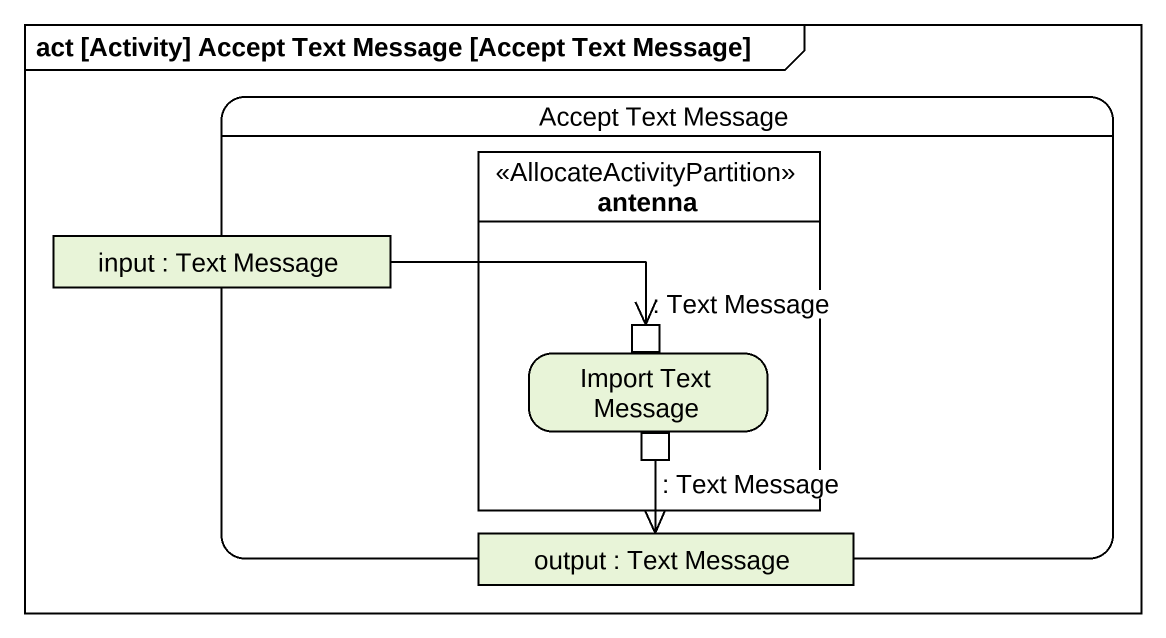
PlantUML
@startuml
mainframe act [Activity] Accept Text Message [Accept Text Message]
hide empty description
state "Accept Text Message" as Accept_Text_Message {
  state "input : Text Message" as input <<object>>
  state antenna <<AllocateActivityPartition>> {
    state "Import Text Message" as Import_Text_Message {
      state ": Text Message" as Text_Message <<inputPin>>
      state ": Text Message" as Text_Message_2 <<outputPin>>
    }
  }
  state "output : Text Message" as output <<object>>
}
input -right-> Text_Message
Text_Message_2 --> output
@enduml
